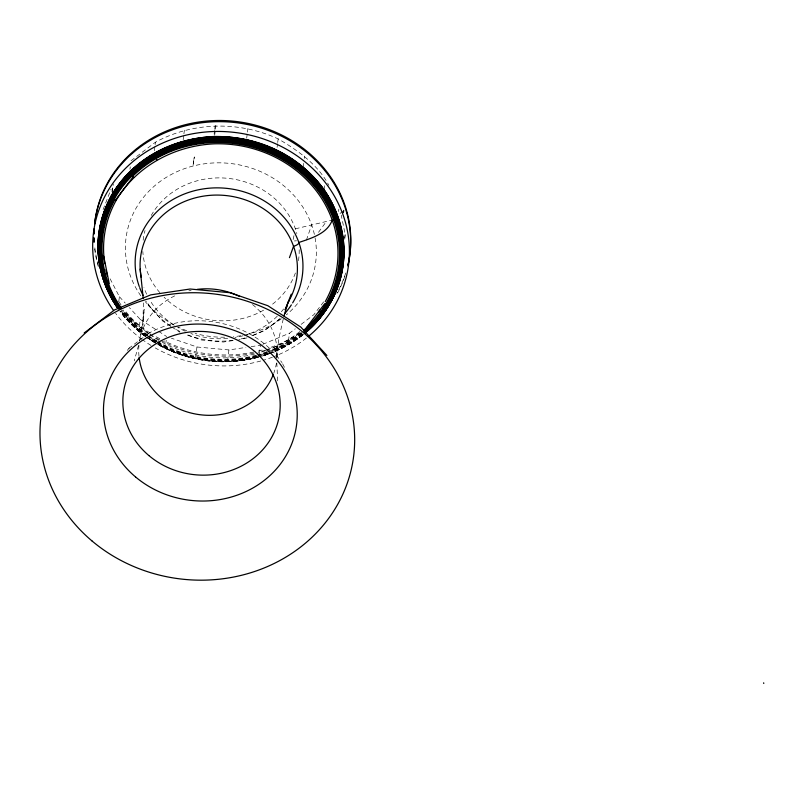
<?xml version="1.0" encoding="UTF-8"?>
<svg xmlns="http://www.w3.org/2000/svg" width="804" height="804" viewBox="0 0 804 804"><rect width="100%" height="100%" fill="white"/><g stroke="black" fill="none" stroke-linecap="round" stroke-linejoin="round"><path stroke-width="0.6" stroke-dasharray="4.02 3.01" d="M143.444 302.887L142.81 325.58L144.217 309.249L143.052 320.706L139.534 340.946A69.355 63.164 7.2 0 1 175.413 295.56M276.827 362.795L277.661 382.021M276.837 358.262L277.44 344.625L276.345 357.458M344.755 239.25L345.167 234.396L341.258 215.11M276.395 357.529L278.918 338.182L283.712 316.997M111.957 191.814L112.731 185.724M112.228 192.478L113.304 183.955M129.957 169.262L130.268 166.83M118.781 301.59L119.394 296.726L109.595 277.792M154.348 150.74L154.961 145.866M155.112 144.65L155.423 142.218C193.111 121.695 239.341 120.952 278.164 138.881C298.033 150.479 317.952 164.649 328.926 185.412M147.001 335.67L138.861 330.394L140.248 319.429L129.404 307.62M183.141 139.946L183.754 135.072M183.915 133.856L184.377 130.198M256.677 356.574L227.562 360.906L195.573 357.941L165.312 347.539L166.237 340.233M214.105 134.147L214.567 130.489M214.728 129.273L215.191 125.625M214.688 135.253L215.301 130.389M215.452 129.163L215.914 125.514M195.573 357.941L196.95 346.986L171.352 338.172M246.677 138.218L247.29 133.343M247.441 132.127L247.903 128.469M227.562 360.906L228.939 349.941L245.934 347.418M277.078 147.403L277.541 143.755M277.702 142.529L278.164 138.881M259.411 353.78L260.486 345.258L250.778 346.695M303.229 166.981L303.691 163.333M304.304 158.458L304.615 156.026M271.842 350.926L288.053 344.202L289.44 333.238L295.289 328.796M324.082 189.694L324.695 184.819M338.534 211.552L338.836 209.12M344.705 238.044L345.167 234.396M293.962 235.622L292.847 241.059L296.545 240.788M138.509 345.459L134.248 360.895M306.414 240.064L311.65 224.969M103.083 209.623L111.103 189.071M318.515 232.326L326.374 221.482M127.203 350.413L129.464 347.871M323.66 301.842L313.821 314.716L300.173 325.087M339.951 213.573L342.745 211.211M147.936 333.841L148.529 333.389C192.196 308.816 252.074 320.977 281.47 361.931L282.023 362.634M131.032 160.74L155.423 142.218M128.71 348.444L148.529 333.389M280.294 318.685L264.637 330.575L251.722 335.961M299.389 333.007L283.4 345.157L268.616 351.298M288.053 344.202L301.711 333.831M247.089 337.881L238.818 339.73M262.807 344.293L289.44 333.238M258.385 355.539L267.481 351.77M259.099 356.212L267.209 352.856M256.114 356.484L255.26 356.815C222.698 364.383 186.206 361.277 158.097 342.142M295.359 228.818L331.047 220.376M232.858 340.615L223.321 342.032L201.573 340.022L185.563 334.514M196.95 346.986L228.939 349.941M171.001 326.464L162.87 321.158L148.65 305.671L146.428 301.379M172.006 327.117L179.995 332.293M140.248 319.429L157.544 330.645M158.559 331.298L166.699 336.574M147.886 335.529L142.76 332.142L123.102 310.736M148.901 336.193L157.082 341.489M148.016 336.323L156.157 341.599M157.172 342.263L165.312 347.539M119.394 296.726L125.233 303.078M121.344 311.319L138.861 330.394M282.596 363.74L284.887 368.182M276.435 363.167A69.355 63.164 7.2 0 1 273.712 373.418M139.002 356.293A69.355 63.164 7.2 0 1 139.343 342.142M188.839 290.877A69.355 63.164 7.2 0 1 191.171 290.355M252.486 304.545A69.355 63.164 7.2 0 1 277.129 357.277M283.611 308.957A78.782 71.747 7.2 0 1 281.33 311.781M277.239 316.213A78.782 71.747 7.2 0 1 244.315 335.409M243.099 335.76A78.782 71.747 7.2 0 1 234.919 337.579M227.713 338.494A78.782 71.747 7.2 0 1 190.809 333.499M185.232 331.208A78.782 71.747 7.2 0 1 177.795 327.399M173.724 324.886A78.782 71.747 7.2 0 1 150.137 300.626M146.68 294.214A78.782 71.747 7.2 0 1 143.936 287.581M302.415 334.926A123.153 112.158 7.2 0 1 272.265 352.182M267.521 353.961A123.153 112.158 7.2 0 1 261.511 355.911M257.923 356.916A123.153 112.158 7.2 0 1 156.629 343.328M155.574 342.705A123.153 112.158 7.2 0 1 149.373 338.765M145.383 335.961A123.153 112.158 7.2 0 1 120.781 311.962M299.842 331.519A117.364 106.882 7.2 0 1 266.616 350.313M265.431 350.735A117.364 106.882 7.2 0 1 257.069 353.368M254.747 353.991A117.364 106.882 7.2 0 1 159.845 340.966M158.75 340.323A117.364 106.882 7.2 0 1 150.278 334.836M149.263 334.102A117.364 106.882 7.2 0 1 124.65 310.022M121.102 305.028A117.364 106.882 7.2 0 1 118.409 300.776M315.078 237.873A95.596 87.053 7.2 0 1 286.365 314.846M281.4 318.726A95.596 87.053 7.2 0 1 246.878 334.454M240.798 335.7A95.596 87.053 7.2 0 1 233.371 336.715M224.698 337.208A95.596 87.053 7.2 0 1 195.05 333.399M186.709 330.695A95.596 87.053 7.2 0 1 177.594 326.806M174.307 325.138A95.596 87.053 7.2 0 1 145.162 301.51M140.841 295.852A95.596 87.053 7.2 0 1 185.754 168.217A95.596 87.053 7.2 0 1 314.856 236.677M295.4 272.968A78.35 71.355 7.2 0 1 270.827 305.47M263.622 310.163A78.35 71.355 7.2 0 1 164.076 297.199M159.855 292.676A78.35 71.355 7.2 0 1 142.831 251.481M143.142 240.265A78.35 71.355 7.2 0 1 145.022 230.517M151.222 215.482A78.35 71.355 7.2 0 1 229.753 178.548A78.35 71.355 7.2 0 1 296.867 233.622M299.188 249.712A78.35 71.355 7.2 0 1 298.445 260.918M344.805 276.476A128.54 117.052 7.2 0 1 336.695 294.495M301.691 332.695A128.54 117.052 7.2 0 1 266.697 349.83M265.531 350.192A128.54 117.052 7.2 0 1 258.486 352.132M253.692 353.227A128.54 117.052 7.2 0 1 160.8 340.494M159.715 339.931A128.54 117.052 7.2 0 1 122.238 310.223M98.319 266.717A128.54 117.052 7.2 0 1 94.49 247.27M345.73 272.948A128.54 117.052 7.2 0 1 336.836 293.309M299.791 332.906A128.54 117.052 7.2 0 1 268.013 348.273M262.174 350.021A128.54 117.052 7.2 0 1 255.049 351.79M253.843 352.041A128.54 117.052 7.2 0 1 164.227 340.956M159.865 338.745A128.54 117.052 7.2 0 1 154.509 335.74M150.308 333.157A128.54 117.052 7.2 0 1 123.203 309.982M98.47 265.531A128.54 117.052 7.2 0 1 94.52 244.858M279.702 318.746A84.028 76.521 7.2 0 1 250.737 336.122M245.029 337.911A84.028 76.521 7.2 0 1 239.19 339.318M233.19 340.333A84.028 76.521 7.2 0 1 185.392 333.972M179.925 331.459A84.028 76.521 7.2 0 1 174.639 328.575M170.559 326.002A84.028 76.521 7.2 0 1 146.68 301.741M301.892 333.529A120.389 109.635 7.2 0 1 268.586 352.514M267.42 352.936A120.389 109.635 7.2 0 1 261.561 354.906M256.828 356.262A120.389 109.635 7.2 0 1 159.684 344.011M155.383 341.489A120.389 109.635 7.2 0 1 148.137 336.685M147.132 335.961A120.389 109.635 7.2 0 1 121.374 310.394M301.379 333.117A119.655 108.972 7.2 0 1 271.722 350.644M267.119 352.413A119.655 108.972 7.2 0 1 257.772 355.398M256.597 355.72A119.655 108.972 7.2 0 1 157.896 342.303M156.83 341.68A119.655 108.972 7.2 0 1 148.569 336.263M147.564 335.539A119.655 108.972 7.2 0 1 122.027 310.213M302.364 333.851A121.072 110.259 7.2 0 1 272.355 351.579M267.702 353.368A121.072 110.259 7.2 0 1 261.802 355.348M257.049 356.715A121.072 110.259 7.2 0 1 149.785 338.454M145.735 335.559A121.072 110.259 7.2 0 1 121.545 311.55M302.214 334.554A121.685 110.811 7.2 0 1 272.636 351.891M267.963 353.7A121.685 110.811 7.2 0 1 259.652 356.393M258.456 356.725A121.685 110.811 7.2 0 1 156.88 343.419M155.795 342.775A121.685 110.811 7.2 0 1 149.454 338.705M145.383 335.801A121.685 110.811 7.2 0 1 121.072 311.661M300.857 332.645A118.891 108.269 7.2 0 1 267.973 351.388M266.817 351.81A118.891 108.269 7.2 0 1 257.531 354.775M256.355 355.097A118.891 108.269 7.2 0 1 158.287 341.77M157.232 341.147A118.891 108.269 7.2 0 1 152.036 337.851M148.026 335.047A118.891 108.269 7.2 0 1 123.384 310.857M302.595 334.685A122.208 111.294 7.2 0 1 272.888 352.102M268.194 353.911A122.208 111.294 7.2 0 1 259.843 356.614M258.647 356.956A122.208 111.294 7.2 0 1 156.639 343.579A123.112 112.118 7.2 0 0 257.863 357.187M147.112 337.409A122.208 111.294 7.2 0 0 155.554 342.936A123.112 112.118 7.2 0 1 146.358 336.956M146.097 336.675A122.208 111.294 7.2 0 1 120.67 311.691M302.907 334.705A122.63 111.676 7.2 0 1 260.014 356.715M258.808 357.056A122.63 111.676 7.2 0 1 155.735 343.218M154.69 342.584A122.63 111.676 7.2 0 1 146.579 337.218M145.594 336.504A122.63 111.676 7.2 0 1 120.359 311.64M303.148 334.625A122.932 111.947 7.2 0 1 269.732 353.529M268.546 353.961A122.932 111.947 7.2 0 1 262.556 355.971M257.772 357.338A122.932 111.947 7.2 0 1 158.79 344.986M154.569 342.524A122.932 111.947 7.2 0 1 146.428 337.137M145.444 336.434A122.932 111.947 7.2 0 1 120.148 311.5M303.309 334.444A123.112 112.118 7.2 0 1 269.842 353.368M268.657 353.81A123.112 112.118 7.2 0 1 262.657 355.82M145.373 336.243A123.112 112.118 7.2 0 1 120.037 311.279M306.435 338.022A128.54 117.052 7.2 0 1 273.541 356.765M272.395 357.207A128.54 117.052 7.2 0 1 263.129 360.313M260.787 360.986A128.54 117.052 7.2 0 1 155.252 347.931M151.011 345.429A128.54 117.052 7.2 0 1 142.841 339.971M141.856 339.258A128.54 117.052 7.2 0 1 115.585 313.258M193.794 159.916L192.96 166.126L194.347 156.911L193.794 159.916"/><path stroke-width="1.21" d="M343.398 212.618L343.68 210.427M337.077 217.995L332.213 220.075C327.519 233.582 311.158 238.326 298.837 242.476A4.965 1.869 -19.5 0 1 293.55 246.275L289.45 257.662M283.993 315.892L287.36 304.937M323.791 310.816C351.167 275.983 348.373 225.502 324.082 189.694C298.786 155.283 256.938 136.097 214.537 136.469C173.121 138.248 132.901 159.373 111.495 195.472C95.977 225.452 93.314 263.39 110.52 293.209M291.259 294.133L285.118 309.852L288.867 300.997M111.495 195.472L112.078 197.342L114.942 199.492A118.891 108.269 7.2 0 0 121.233 307.892M303.691 330.263A118.891 108.269 7.2 0 0 302.987 174.438A118.891 108.269 7.2 0 0 132.479 176.538L133.052 177.011L115.686 199.754L116.309 200.095A117.364 106.882 7.2 0 0 104.781 263.712M116.309 200.095C136.72 165.674 175.081 145.524 214.567 143.836A117.364 106.882 7.2 0 1 325.238 301.59M306.384 327.7L324.756 303.651M313.198 324.685L320.002 315.771M332.333 220.045L332.926 219.934M84.169 332.987L114.61 309.872L150.75 294.867L190.126 289.018L230.055 292.716L267.822 305.701L300.847 327.107L326.876 355.448M304.636 331.6L306.585 330.122M133.052 177.011L133.625 177.423M156.458 159.232L156.88 159.765M111.666 295.43L118.007 307.681M103.696 256.174L109.284 283.701M140.177 269.059L143.233 298.364M763.8 683.46A1.809 0.703 29.4 0 1 763.71 682.827M273.29 374.533A69.355 63.164 7.2 0 1 200.005 414.723A69.355 63.164 7.2 0 1 139.132 357.468M197.121 289.38A69.355 63.164 7.2 0 1 239.391 296.364M141.172 277.249A78.782 71.747 7.2 0 1 231.884 196.377A78.782 71.747 7.2 0 1 287.671 303.028M139.263 286.525A84.028 76.521 7.2 0 1 226.859 188.377A84.028 76.521 7.2 0 1 292.646 302.877M291.37 304.897A84.028 76.521 7.2 0 1 284.767 313.55M143.052 295.38A84.028 76.521 7.2 0 1 139.665 287.641M117.897 308.032A123.153 112.158 7.2 0 1 147.946 157.102A123.153 112.158 7.2 0 1 315.439 179.051A123.153 112.158 7.2 0 1 305.279 332.595M319.982 309.932A117.364 106.882 7.2 0 1 318.535 311.952M107.455 275.752A117.364 106.882 7.2 0 1 105.937 269.772M94.098 242.396A128.54 117.052 7.2 0 1 93.927 237.522M93.947 233.833A128.54 117.052 7.2 0 1 94.168 228.909M347.851 265.883A128.54 117.052 7.2 0 0 242.285 123.555A128.54 117.052 7.2 0 0 94.611 224.004A128.54 117.052 7.2 0 1 241.773 122.268A128.54 117.052 7.2 0 1 348.001 264.697M94.249 241.21A128.54 117.052 7.2 0 1 94.138 238.778M94.078 233.884A128.54 117.052 7.2 0 1 94.239 228.959M119.997 308.465A120.389 109.635 7.2 0 1 149.132 161.081A120.389 109.635 7.2 0 1 312.706 181.955A120.389 109.635 7.2 0 1 303.811 331.931M120.6 308.213A119.655 108.972 7.2 0 1 149.202 161.956A119.655 108.972 7.2 0 1 311.57 181.855A119.655 108.972 7.2 0 1 304.234 330.725M119.444 308.646A121.072 110.259 7.2 0 1 148.74 160.418A121.072 110.259 7.2 0 1 313.248 181.413A121.072 110.259 7.2 0 1 304.304 332.243M118.952 308.746A121.685 110.811 7.2 0 1 148.298 159.835A121.685 110.811 7.2 0 1 313.58 180.699A121.685 110.811 7.2 0 1 305.017 332.233M118.55 308.766A122.208 111.294 7.2 0 1 148.358 158.991A122.208 111.294 7.2 0 1 314.555 180.769A122.208 111.294 7.2 0 1 304.485 333.137M118.228 308.696A122.63 111.676 7.2 0 1 148.147 158.408A122.63 111.676 7.2 0 1 314.917 180.267A122.63 111.676 7.2 0 1 304.796 333.147M118.007 308.555A122.932 111.947 7.2 0 1 148.006 157.896A122.932 111.947 7.2 0 1 315.178 179.805A122.932 111.947 7.2 0 1 305.048 333.067M117.897 308.334A123.112 112.118 7.2 0 1 147.594 157.684A123.112 112.118 7.2 0 1 314.806 178.779A123.112 112.118 7.2 0 1 306.143 332.082M113.434 310.304A128.54 117.052 7.2 0 1 145.032 152.619A128.54 117.052 7.2 0 1 319.972 176.106A128.54 117.052 7.2 0 1 308.354 336.464M148.911 455.587A78.782 71.747 7.2 0 0 278.486 419.809A78.782 71.747 7.2 0 0 177.151 334.454A78.782 71.747 7.2 0 0 148.911 455.587M135.564 476.953A97.023 88.35 7.2 0 0 295.128 432.904A97.023 88.35 7.2 0 0 170.347 327.791A97.023 88.35 7.2 0 0 135.564 476.953M92.118 541.052A157.554 143.484 7.2 0 0 351.258 469.506A157.554 143.484 7.2 0 0 148.609 298.797A157.554 143.484 7.2 0 0 92.118 541.052"/></g></svg>
